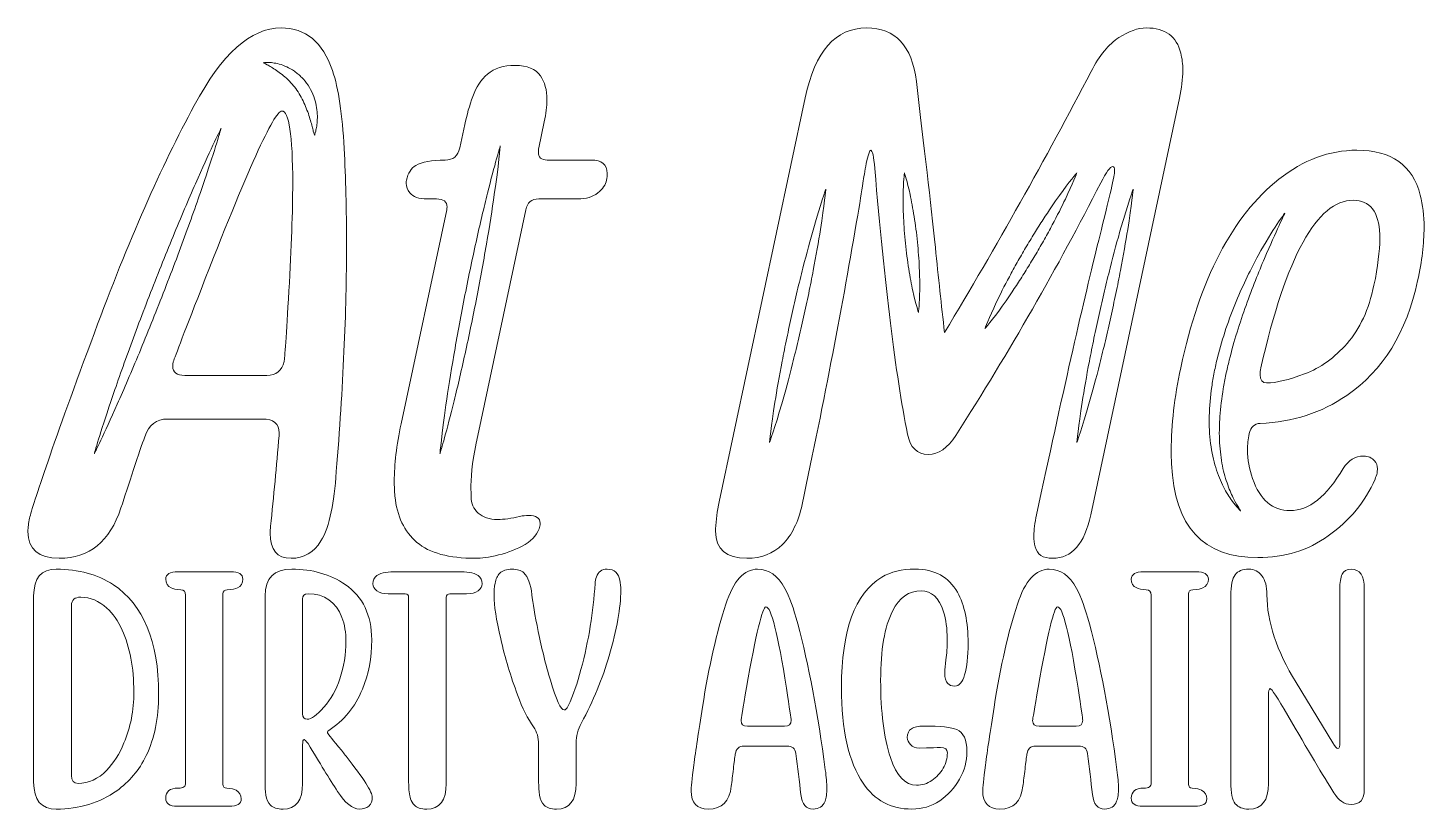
# Model space of a CAD drawing. Header units: inches. Extents: x 0.48 to 5.51, y -5.88 to -0.12.
# Drawn here: x 0.7 to 5.265, y -5.877 to -3.323 of the extents above; entities that cross this region are included whole.
import ezdxf

# ---------------------------------------------------------------- set-up
doc = ezdxf.new("R2010")
doc.units = ezdxf.units.IN
doc.header["$MEASUREMENT"] = 0
doc.layers.add('Layer 1', color=7, linetype='Continuous')

# ---------------------------------------------------------------- blocks, each defined once
blk = doc.blocks.new('block 7')
at = {"layer": 'Layer 1', "lineweight": 0}
for points, knots in [([(1.1278, -5.5025), (1.1278, -5.5798), (1.1142, -5.6465), (1.087, -5.7026), (1.0638, -5.7503), (1.0317, -5.7886), (0.9907, -5.8175), (0.9343, -5.8575), (0.8684, -5.8775), (0.7932, -5.8775), (0.7438, -5.8775), (0.7191, -5.8481), (0.7191, -5.7893), (0.7191, -5.7893), (0.7191, -5.1805), (0.7191, -5.1805), (0.7191, -5.1221), (0.7438, -5.0928), (0.7932, -5.0928), (0.8661, -5.0928), (0.9283, -5.1098), (0.9797, -5.1437), (1.0784, -5.2092), (1.1278, -5.3288), (1.1278, -5.5025)], [0, 0, 0, 0, 1, 1, 1, 2, 2, 2, 3, 3, 3, 4, 4, 4, 5, 5, 5, 6, 6, 6, 7, 7, 7, 8, 8, 8, 8]), ([(1.0467, -5.495), (1.0467, -5.415), (1.0339, -5.3473), (1.0084, -5.2919), (0.9946, -5.2613), (0.978, -5.2375), (0.9585, -5.2203), (0.9323, -5.1965), (0.9039, -5.1845), (0.8733, -5.1845), (0.8528, -5.1845), (0.8426, -5.1933), (0.8426, -5.2108), (0.8426, -5.2108), (0.8426, -5.7676), (0.8426, -5.7676), (0.8426, -5.7848), (0.8498, -5.7933), (0.8642, -5.7933), (0.8988, -5.7933), (0.9299, -5.7792), (0.9575, -5.751), (0.9807, -5.7275), (0.9996, -5.6976), (1.0144, -5.6613), (1.0359, -5.6105), (1.0467, -5.5551), (1.0467, -5.495)], [0, 0, 0, 0, 1, 1, 1, 2, 2, 2, 3, 3, 3, 4, 4, 4, 5, 5, 5, 6, 6, 6, 7, 7, 7, 8, 8, 8, 9, 9, 9, 9])]:
    blk.add_open_spline(points, degree=3, knots=knots, dxfattribs=at)
blk = doc.blocks.new('block 8')
at = {"layer": 'Layer 1', "lineweight": 0}
for points, knots in [([(1.7406, -5.7046), (1.7977, -5.7772), (1.8263, -5.8219), (1.8263, -5.8387), (1.8263, -5.8511), (1.8225, -5.8607), (1.815, -5.8674), (1.8074, -5.8741), (1.7971, -5.8775), (1.784, -5.8775), (1.7611, -5.8775), (1.7374, -5.8582), (1.7129, -5.8195), (1.6864, -5.7792), (1.6541, -5.727), (1.6161, -5.6628), (1.6091, -5.6541), (1.6047, -5.6497), (1.603, -5.6497), (1.6, -5.6497), (1.5985, -5.6557), (1.5985, -5.6678), (1.5985, -5.6678), (1.5985, -5.7933), (1.5985, -5.7933), (1.5985, -5.8494), (1.5772, -5.8775), (1.5345, -5.8775), (1.5157, -5.8775), (1.5022, -5.8732), (1.4939, -5.8646), (1.4857, -5.8561), (1.4806, -5.8451), (1.4786, -5.8316), (1.4765, -5.8182), (1.4755, -5.8041), (1.4755, -5.7893), (1.4755, -5.7893), (1.4755, -5.1805), (1.4755, -5.1805), (1.4755, -5.1221), (1.5048, -5.0928), (1.5632, -5.0928), (1.6304, -5.0928), (1.6887, -5.1096), (1.7381, -5.1432), (1.7955, -5.1829), (1.8243, -5.2432), (1.8243, -5.3241), (1.8243, -5.3829), (1.8142, -5.4367), (1.794, -5.4854), (1.7698, -5.5439), (1.7331, -5.5887), (1.6837, -5.62), (1.681, -5.6217), (1.6796, -5.6237), (1.6796, -5.626), (1.6796, -5.6294), (1.6916, -5.6452), (1.7154, -5.6734), (1.7245, -5.6841), (1.7329, -5.6945), (1.7406, -5.7046)], [0, 0, 0, 0, 1, 1, 1, 2, 2, 2, 3, 3, 3, 4, 4, 4, 5, 5, 5, 6, 6, 6, 7, 7, 7, 8, 8, 8, 9, 9, 9, 10, 10, 10, 11, 11, 11, 12, 12, 12, 13, 13, 13, 14, 14, 14, 15, 15, 15, 16, 16, 16, 17, 17, 17, 18, 18, 18, 19, 19, 19, 20, 20, 20, 21, 21, 21, 21]), ([(1.668, -5.5444), (1.6912, -5.5182), (1.7085, -5.4873), (1.72, -5.4516), (1.7334, -5.4117), (1.7401, -5.3708), (1.7401, -5.3292), (1.7401, -5.3006), (1.7357, -5.2744), (1.727, -5.2506), (1.7075, -5.1992), (1.6706, -5.1735), (1.6161, -5.1735), (1.6044, -5.1738), (1.5985, -5.1793), (1.5985, -5.1901), (1.5985, -5.1901), (1.5985, -5.566), (1.5985, -5.566), (1.5985, -5.5778), (1.6034, -5.5837), (1.6131, -5.5837), (1.6265, -5.5837), (1.6449, -5.5706), (1.668, -5.5444)], [0, 0, 0, 0, 1, 1, 1, 2, 2, 2, 3, 3, 3, 4, 4, 4, 5, 5, 5, 6, 6, 6, 7, 7, 7, 8, 8, 8, 8])]:
    blk.add_open_spline(points, degree=3, knots=knots, dxfattribs=at)
blk = doc.blocks.new('block 9')
at = {"layer": 'Layer 1', "lineweight": 0}
for points, knots in [([(3.3074, -5.749), (3.3108, -5.7732), (3.3124, -5.793), (3.3124, -5.8084), (3.3124, -5.8269), (3.3104, -5.8414), (3.3064, -5.8518), (3.2997, -5.8689), (3.2867, -5.8775), (3.2676, -5.8775), (3.2444, -5.8775), (3.231, -5.8617), (3.2273, -5.8301), (3.2226, -5.7861), (3.2172, -5.7412), (3.2112, -5.6955), (3.2091, -5.6794), (3.1992, -5.6714), (3.1814, -5.6714), (3.1814, -5.6714), (3.0408, -5.6714), (3.0408, -5.6714), (3.025, -5.6714), (3.0158, -5.6801), (3.0131, -5.6976), (3.0114, -5.7087), (3.0093, -5.7249), (3.0068, -5.7462), (3.0043, -5.7675), (3.002, -5.7864), (3, -5.8029), (2.9943, -5.8526), (2.9693, -5.8775), (2.9249, -5.8775), (2.8873, -5.8775), (2.8685, -5.8576), (2.8685, -5.818), (2.8685, -5.8086), (2.8715, -5.7805), (2.8775, -5.7336), (2.8836, -5.6867), (2.893, -5.6235), (2.9058, -5.5439), (2.9273, -5.4088), (2.9526, -5.2968), (2.9819, -5.2077), (3.0067, -5.1311), (3.0415, -5.0928), (3.0862, -5.0928), (3.1225, -5.0928), (3.1522, -5.1138), (3.1754, -5.1558), (3.1898, -5.1827), (3.2038, -5.2212), (3.2172, -5.2712), (3.2531, -5.4049), (3.2832, -5.5642), (3.3074, -5.749)], [0, 0, 0, 0, 1, 1, 1, 2, 2, 2, 3, 3, 3, 4, 4, 4, 5, 5, 5, 6, 6, 6, 7, 7, 7, 8, 8, 8, 9, 9, 9, 10, 10, 10, 11, 11, 11, 12, 12, 12, 13, 13, 13, 14, 14, 14, 15, 15, 15, 16, 16, 16, 17, 17, 17, 18, 18, 18, 19, 19, 19, 19]), ([(3.1955, -5.5862), (3.1955, -5.5828), (3.1905, -5.5481), (3.1804, -5.4819), (3.1525, -5.3045), (3.1302, -5.2158), (3.1134, -5.2158), (3.102, -5.2158), (3.0808, -5.3038), (3.0499, -5.4799), (3.0378, -5.5487), (3.0318, -5.5847), (3.0318, -5.5877), (3.0318, -5.6005), (3.0388, -5.6068), (3.0529, -5.6068), (3.0529, -5.6068), (3.1744, -5.6068), (3.1744, -5.6068), (3.1885, -5.6068), (3.1955, -5.6), (3.1955, -5.5862)], [0, 0, 0, 0, 1, 1, 1, 2, 2, 2, 3, 3, 3, 4, 4, 4, 5, 5, 5, 6, 6, 6, 7, 7, 7, 7])]:
    blk.add_open_spline(points, degree=3, knots=knots, dxfattribs=at)
blk = doc.blocks.new('block 10')
at = {"layer": 'Layer 1', "lineweight": 0}
for points, knots in [([(4.2609, -5.749), (4.2642, -5.7732), (4.2659, -5.793), (4.2659, -5.8084), (4.2659, -5.8269), (4.2639, -5.8414), (4.2599, -5.8518), (4.2532, -5.8689), (4.2402, -5.8775), (4.2211, -5.8775), (4.1979, -5.8775), (4.1845, -5.8617), (4.1808, -5.8301), (4.176, -5.7861), (4.1707, -5.7412), (4.1646, -5.6955), (4.1626, -5.6794), (4.1527, -5.6714), (4.1349, -5.6714), (4.1349, -5.6714), (3.9943, -5.6714), (3.9943, -5.6714), (3.9785, -5.6714), (3.9693, -5.6801), (3.9666, -5.6976), (3.9649, -5.7087), (3.9628, -5.7249), (3.9603, -5.7462), (3.9578, -5.7675), (3.9555, -5.7864), (3.9535, -5.8029), (3.9478, -5.8526), (3.9227, -5.8775), (3.8784, -5.8775), (3.8408, -5.8775), (3.8219, -5.8576), (3.8219, -5.818), (3.8219, -5.8086), (3.825, -5.7805), (3.831, -5.7336), (3.8371, -5.6867), (3.8465, -5.6235), (3.8592, -5.5439), (3.8807, -5.4088), (3.9061, -5.2968), (3.9353, -5.2077), (3.9602, -5.1311), (3.995, -5.0928), (4.0396, -5.0928), (4.0759, -5.0928), (4.1057, -5.1138), (4.1289, -5.1558), (4.1433, -5.1827), (4.1572, -5.2212), (4.1707, -5.2712), (4.2066, -5.4049), (4.2367, -5.5642), (4.2609, -5.749)], [0, 0, 0, 0, 1, 1, 1, 2, 2, 2, 3, 3, 3, 4, 4, 4, 5, 5, 5, 6, 6, 6, 7, 7, 7, 8, 8, 8, 9, 9, 9, 10, 10, 10, 11, 11, 11, 12, 12, 12, 13, 13, 13, 14, 14, 14, 15, 15, 15, 16, 16, 16, 17, 17, 17, 18, 18, 18, 19, 19, 19, 19]), ([(4.149, -5.5862), (4.149, -5.5828), (4.144, -5.5481), (4.1339, -5.4819), (4.106, -5.3045), (4.0837, -5.2158), (4.0669, -5.2158), (4.0554, -5.2158), (4.0343, -5.3038), (4.0034, -5.4799), (3.9913, -5.5487), (3.9852, -5.5847), (3.9852, -5.5877), (3.9852, -5.6005), (3.9923, -5.6068), (4.0064, -5.6068), (4.0064, -5.6068), (4.1278, -5.6068), (4.1278, -5.6068), (4.142, -5.6068), (4.149, -5.6), (4.149, -5.5862)], [0, 0, 0, 0, 1, 1, 1, 2, 2, 2, 3, 3, 3, 4, 4, 4, 5, 5, 5, 6, 6, 6, 7, 7, 7, 7])]:
    blk.add_open_spline(points, degree=3, knots=knots, dxfattribs=at)
blk = doc.blocks.new('block 12')
at = {"layer": 'Layer 1', "lineweight": 0}
for points, knots in [([(1.4669, -4.6018), (1.4669, -4.6018), (1.1561, -4.6018), (1.1561, -4.6018), (1.1211, -4.6018), (1.0966, -4.6211), (1.0825, -4.6597), (1.0736, -4.6842), (1.0614, -4.7201), (1.0458, -4.7672), (1.0302, -4.8144), (1.0164, -4.8562), (1.0045, -4.8926), (0.9681, -5.0025), (0.9009, -5.0574), (0.8029, -5.0574), (0.7345, -5.0574), (0.7004, -5.0281), (0.7004, -4.9694), (0.7004, -4.9568), (0.7022, -4.9423), (0.7059, -4.926), (0.7104, -4.9052), (0.7305, -4.843), (0.7661, -4.7394), (0.8018, -4.6358), (0.8523, -4.4959), (0.9176, -4.3199), (1.0283, -4.0213), (1.1371, -3.7736), (1.2441, -3.5767), (1.3347, -3.4074), (1.4294, -3.3227), (1.5282, -3.3227), (1.6084, -3.3227), (1.6645, -3.3691), (1.6964, -3.462), (1.7157, -3.5214), (1.7284, -3.6065), (1.7343, -3.7171), (1.7395, -3.8144), (1.7421, -3.9177), (1.7421, -4.0269), (1.7421, -4.2504), (1.731, -4.4993), (1.7087, -4.7734), (1.705, -4.8268), (1.6994, -4.8707), (1.692, -4.9048), (1.6838, -4.9457), (1.6727, -4.9776), (1.6585, -5.0006), (1.6355, -5.0385), (1.6028, -5.0574), (1.5605, -5.0574), (1.5152, -5.0574), (1.4925, -5.03), (1.4925, -4.975), (1.4925, -4.9683), (1.4929, -4.9609), (1.4937, -4.9527), (1.504, -4.8554), (1.5133, -4.7563), (1.5215, -4.6552), (1.5215, -4.6552), (1.5215, -4.6474), (1.5215, -4.6474), (1.5215, -4.617), (1.5033, -4.6018), (1.4669, -4.6018)], [0, 0, 0, 0, 1, 1, 1, 2, 2, 2, 3, 3, 3, 4, 4, 4, 5, 5, 5, 6, 6, 6, 7, 7, 7, 8, 8, 8, 9, 9, 9, 10, 10, 10, 11, 11, 11, 12, 12, 12, 13, 13, 13, 14, 14, 14, 15, 15, 15, 16, 16, 16, 17, 17, 17, 18, 18, 18, 19, 19, 19, 20, 20, 20, 21, 21, 21, 22, 22, 22, 23, 23, 23, 23]), ([(1.47, -3.4369), (1.47, -3.4369), (1.4748, -3.4391), (1.4826, -3.4433), (1.4903, -3.4476), (1.5011, -3.4536), (1.5129, -3.4618), (1.519, -3.4655), (1.5248, -3.4707), (1.5314, -3.4751), (1.5373, -3.4805), (1.544, -3.4855), (1.55, -3.4916), (1.553, -3.4946), (1.5561, -3.4976), (1.5592, -3.5007), (1.5619, -3.5041), (1.5647, -3.5075), (1.5676, -3.5108), (1.5738, -3.5171), (1.5781, -3.5252), (1.5837, -3.5321), (1.5883, -3.5398), (1.5928, -3.5476), (1.5972, -3.5553), (1.6005, -3.5637), (1.6053, -3.5713), (1.6084, -3.5794), (1.611, -3.5876), (1.6143, -3.5955), (1.6173, -3.6031), (1.6195, -3.6109), (1.6217, -3.6184), (1.624, -3.6254), (1.6262, -3.6324), (1.6283, -3.6389), (1.6295, -3.6448), (1.6308, -3.6507), (1.6324, -3.6558), (1.6335, -3.6601), (1.636, -3.6687), (1.6379, -3.6738), (1.6379, -3.6738), (1.6379, -3.6738), (1.6394, -3.6689), (1.6414, -3.66), (1.6423, -3.6556), (1.6436, -3.6502), (1.6446, -3.6439), (1.6459, -3.6376), (1.6467, -3.6305), (1.6465, -3.6227), (1.6466, -3.6149), (1.6469, -3.6063), (1.6462, -3.5972), (1.6449, -3.5883), (1.6436, -3.5786), (1.6415, -3.5688), (1.639, -3.5591), (1.6356, -3.5492), (1.6319, -3.5392), (1.6276, -3.5294), (1.6222, -3.5198), (1.6166, -3.5104), (1.6097, -3.5018), (1.6041, -3.4922), (1.5959, -3.4851), (1.5921, -3.4812), (1.5882, -3.4775), (1.5843, -3.474), (1.5801, -3.4708), (1.5759, -3.4677), (1.5718, -3.4647), (1.5639, -3.4582), (1.5546, -3.4544), (1.5465, -3.45), (1.538, -3.4463), (1.53, -3.443), (1.5222, -3.4412), (1.5146, -3.4387), (1.5073, -3.4378), (1.501, -3.4368), (1.4946, -3.436), (1.489, -3.4357), (1.4844, -3.4357), (1.4752, -3.4358), (1.47, -3.4369), (1.47, -3.4369)], [0, 0, 0, 0, 1, 1, 1, 2, 2, 2, 3, 3, 3, 4, 4, 4, 5, 5, 5, 6, 6, 6, 7, 7, 7, 8, 8, 8, 9, 9, 9, 10, 10, 10, 11, 11, 11, 12, 12, 12, 13, 13, 13, 14, 14, 14, 15, 15, 15, 16, 16, 16, 17, 17, 17, 18, 18, 18, 19, 19, 19, 20, 20, 20, 21, 21, 21, 22, 22, 22, 23, 23, 23, 24, 24, 24, 25, 25, 25, 26, 26, 26, 27, 27, 27, 28, 28, 28, 29, 29, 29, 29]), ([(1.4814, -4.4592), (1.5126, -4.4592), (1.5315, -4.4439), (1.5382, -4.4135), (1.5397, -4.4061), (1.5449, -4.3292), (1.5538, -4.1829), (1.562, -4.0388), (1.5661, -3.9214), (1.5661, -3.8308), (1.5661, -3.6733), (1.5542, -3.5946), (1.5304, -3.5946), (1.5052, -3.5946), (1.4171, -3.7892), (1.2664, -4.1784), (1.2069, -4.3307), (1.1765, -4.4101), (1.175, -4.4168), (1.1743, -4.4213), (1.1739, -4.4254), (1.1739, -4.4291), (1.1739, -4.4491), (1.1869, -4.4592), (1.2129, -4.4592), (1.2129, -4.4592), (1.4814, -4.4592), (1.4814, -4.4592)], [0, 0, 0, 0, 1, 1, 1, 2, 2, 2, 3, 3, 3, 4, 4, 4, 5, 5, 5, 6, 6, 6, 7, 7, 7, 8, 8, 8, 9, 9, 9, 9]), ([(1.181, -4.0909), (1.1937, -4.0581), (1.2052, -4.0255), (1.2168, -3.9942), (1.2398, -3.9313), (1.2605, -3.8724), (1.2776, -3.8216), (1.3121, -3.7201), (1.3319, -3.6512), (1.3319, -3.6512), (1.3319, -3.6512), (1.2998, -3.7153), (1.2566, -3.8134), (1.2348, -3.8623), (1.2101, -3.9197), (1.1845, -3.9816), (1.1719, -4.0125), (1.1583, -4.0443), (1.1455, -4.077), (1.1325, -4.1097), (1.1194, -4.1429), (1.1062, -4.176), (1.0934, -4.2094), (1.0807, -4.2427), (1.0681, -4.2755), (1.0554, -4.3082), (1.0439, -4.3409), (1.0323, -4.3722), (1.0092, -4.435), (0.9885, -4.494), (0.9715, -4.5448), (0.937, -4.6462), (0.9173, -4.7151), (0.9173, -4.7151), (0.9173, -4.7151), (0.9494, -4.6511), (0.9926, -4.553), (1.0144, -4.5041), (1.0391, -4.4467), (1.0647, -4.3848), (1.0773, -4.3538), (1.0909, -4.3221), (1.1037, -4.2893), (1.1166, -4.2567), (1.1298, -4.2235), (1.1429, -4.1903), (1.1557, -4.157), (1.1684, -4.1237), (1.181, -4.0909)], [0, 0, 0, 0, 1, 1, 1, 2, 2, 2, 3, 3, 3, 4, 4, 4, 5, 5, 5, 6, 6, 6, 7, 7, 7, 8, 8, 8, 9, 9, 9, 10, 10, 10, 11, 11, 11, 12, 12, 12, 13, 13, 13, 14, 14, 14, 15, 15, 15, 16, 16, 16, 16])]:
    blk.add_open_spline(points, degree=3, knots=knots, dxfattribs=at)
blk = doc.blocks.new('block 13')
at = {"layer": 'Layer 1', "lineweight": 0}
for points, knots in [([(2.1711, -4.6552), (2.1562, -4.7251), (2.1488, -4.7797), (2.1488, -4.819), (2.1488, -4.8227), (2.149, -4.8352), (2.1493, -4.8563), (2.1497, -4.8775), (2.1575, -4.8952), (2.1727, -4.9093), (2.1879, -4.9234), (2.2089, -4.9304), (2.2357, -4.9304), (2.2572, -4.9304), (2.2814, -4.9271), (2.3081, -4.9204), (2.3185, -4.9182), (2.3282, -4.9171), (2.3371, -4.9171), (2.3623, -4.9171), (2.3749, -4.9256), (2.3749, -4.9427), (2.3749, -4.9457), (2.3746, -4.949), (2.3738, -4.9527), (2.3686, -4.9765), (2.3527, -4.9962), (2.3259, -5.0118), (2.2992, -5.0274), (2.2702, -5.0389), (2.239, -5.0463), (2.2078, -5.0537), (2.1826, -5.0574), (2.1633, -5.0574), (2.0771, -5.0574), (2.0134, -5.04), (1.9722, -5.0051), (1.931, -4.9702), (1.907, -4.9197), (1.9003, -4.8536), (1.8988, -4.838), (1.8981, -4.822), (1.8981, -4.8057), (1.8981, -4.7507), (1.9055, -4.6879), (1.9204, -4.6174), (1.9204, -4.6174), (2.0697, -3.9177), (2.0697, -3.9177), (2.0704, -3.914), (2.0708, -3.911), (2.0708, -3.9088), (2.0708, -3.8909), (2.0593, -3.882), (2.0362, -3.882), (2.0362, -3.882), (2.0051, -3.882), (2.0051, -3.882), (1.9783, -3.882), (1.9597, -3.8753), (1.9493, -3.862), (1.9412, -3.8523), (1.9371, -3.8419), (1.9371, -3.8308), (1.9371, -3.8271), (1.9375, -3.8237), (1.9382, -3.8208), (1.9434, -3.7977), (1.9534, -3.7817), (1.9683, -3.7728), (1.9891, -3.761), (2.021, -3.755), (2.0641, -3.755), (2.0908, -3.755), (2.1068, -3.7416), (2.112, -3.7149), (2.112, -3.7149), (2.1287, -3.6391), (2.1287, -3.6391), (2.1354, -3.6072), (2.1441, -3.5764), (2.1549, -3.5467), (2.1657, -3.517), (2.1818, -3.4926), (2.2034, -3.4737), (2.2249, -3.4547), (2.255, -3.4453), (2.2936, -3.4453), (2.3322, -3.4453), (2.3597, -3.4568), (2.3761, -3.4798), (2.3902, -3.4991), (2.3972, -3.5251), (2.3972, -3.5578), (2.3972, -3.5793), (2.3943, -3.6035), (2.3883, -3.6302), (2.3883, -3.6302), (2.3705, -3.7149), (2.3705, -3.7149), (2.3697, -3.7194), (2.3694, -3.7238), (2.3694, -3.7283), (2.3694, -3.7461), (2.379, -3.755), (2.3983, -3.755), (2.3983, -3.755), (2.5421, -3.755), (2.5421, -3.755), (2.577, -3.755), (2.5944, -3.7695), (2.5944, -3.7985), (2.5944, -3.8051), (2.5937, -3.8126), (2.5922, -3.8208), (2.5892, -3.8356), (2.5796, -3.8495), (2.5632, -3.8625), (2.5469, -3.8755), (2.5254, -3.882), (2.4986, -3.882), (2.4986, -3.882), (2.3705, -3.882), (2.3705, -3.882), (2.3467, -3.882), (2.3326, -3.8939), (2.3282, -3.9177), (2.3282, -3.9177), (2.1711, -4.6552), (2.1711, -4.6552)], [0, 0, 0, 0, 1, 1, 1, 2, 2, 2, 3, 3, 3, 4, 4, 4, 5, 5, 5, 6, 6, 6, 7, 7, 7, 8, 8, 8, 9, 9, 9, 10, 10, 10, 11, 11, 11, 12, 12, 12, 13, 13, 13, 14, 14, 14, 15, 15, 15, 16, 16, 16, 17, 17, 17, 18, 18, 18, 19, 19, 19, 20, 20, 20, 21, 21, 21, 22, 22, 22, 23, 23, 23, 24, 24, 24, 25, 25, 25, 26, 26, 26, 27, 27, 27, 28, 28, 28, 29, 29, 29, 30, 30, 30, 31, 31, 31, 32, 32, 32, 33, 33, 33, 34, 34, 34, 35, 35, 35, 36, 36, 36, 37, 37, 37, 38, 38, 38, 39, 39, 39, 40, 40, 40, 41, 41, 41, 42, 42, 42, 43, 43, 43, 43]), ([(2.1656, -4.2155), (2.1715, -4.184), (2.1775, -4.1525), (2.1833, -4.1215), (2.1893, -4.0905), (2.1942, -4.0598), (2.1995, -4.0302), (2.2097, -3.971), (2.2184, -3.9155), (2.2251, -3.8678), (2.2391, -3.7725), (2.2449, -3.7083), (2.2449, -3.7083), (2.2449, -3.7083), (2.2261, -3.77), (2.203, -3.8635), (2.1912, -3.9102), (2.1784, -3.9648), (2.1654, -4.0235), (2.1591, -4.0529), (2.1521, -4.0832), (2.1459, -4.1142), (2.1396, -4.1451), (2.1332, -4.1765), (2.1268, -4.2079), (2.1209, -4.2394), (2.1149, -4.2709), (2.1091, -4.302), (2.103, -4.3329), (2.0982, -4.3636), (2.0929, -4.3932), (2.0827, -4.4525), (2.074, -4.508), (2.0672, -4.5556), (2.0533, -4.6509), (2.0475, -4.7151), (2.0475, -4.7151), (2.0475, -4.7151), (2.0664, -4.6535), (2.0895, -4.56), (2.1012, -4.5133), (2.1141, -4.4587), (2.127, -4.3999), (2.1333, -4.3705), (2.1404, -4.3403), (2.1465, -4.3093), (2.1528, -4.2784), (2.1592, -4.2469), (2.1656, -4.2155)], [0, 0, 0, 0, 1, 1, 1, 2, 2, 2, 3, 3, 3, 4, 4, 4, 5, 5, 5, 6, 6, 6, 7, 7, 7, 8, 8, 8, 9, 9, 9, 10, 10, 10, 11, 11, 11, 12, 12, 12, 13, 13, 13, 14, 14, 14, 15, 15, 15, 16, 16, 16, 16])]:
    blk.add_open_spline(points, degree=3, knots=knots, dxfattribs=at)
blk = doc.blocks.new('block 14')
at = {"layer": 'Layer 1', "lineweight": 0}
for points, knots in [([(4.2512, -3.8096), (4.2526, -3.8014), (4.2534, -3.7948), (4.2534, -3.7895), (4.2534, -3.7806), (4.2512, -3.7762), (4.2467, -3.7762), (4.2393, -3.7762), (4.2263, -3.794), (4.2077, -3.8297), (4.0681, -4.1045), (3.9102, -4.3797), (3.7342, -4.6552), (3.7075, -4.6969), (3.6774, -4.7176), (3.644, -4.7176), (3.6076, -4.7176), (3.5849, -4.6953), (3.576, -4.6508), (3.5374, -4.4562), (3.5017, -4.1669), (3.469, -3.7829), (3.4661, -3.7427), (3.4616, -3.7227), (3.4557, -3.7227), (3.4527, -3.7227), (3.4486, -3.7338), (3.4434, -3.7561), (3.4382, -3.7821), (3.4343, -3.8044), (3.4317, -3.823), (3.4291, -3.8416), (3.423, -3.8791), (3.4133, -3.9355), (3.365, -4.223), (3.3045, -4.5383), (3.2317, -4.8814), (3.2191, -4.9386), (3.1976, -4.9822), (3.1671, -5.0123), (3.1366, -5.0424), (3.098, -5.0574), (3.0512, -5.0574), (2.9829, -5.0574), (2.9487, -5.0278), (2.9487, -4.9683), (2.9487, -4.9683), (2.9487, -4.9605), (2.9487, -4.9605), (2.9502, -4.9323), (2.9539, -4.903), (2.9599, -4.8725), (2.9599, -4.8725), (3.2418, -3.5511), (3.2418, -3.5511), (3.2737, -3.3989), (3.3405, -3.3227), (3.4423, -3.3227), (3.5366, -3.3227), (3.5908, -3.381), (3.605, -3.4976), (3.631, -3.713), (3.6518, -3.8943), (3.6674, -4.0413), (3.677, -4.1379), (3.687, -4.2304), (3.6974, -4.3188), (3.8675, -4.0358), (4.0272, -3.7513), (4.1765, -3.4653), (4.204, -3.4126), (4.2341, -3.3756), (4.2668, -3.3545), (4.2995, -3.3333), (4.3295, -3.3227), (4.357, -3.3227), (4.4187, -3.3227), (4.4562, -3.3502), (4.4695, -3.4052), (4.474, -3.4223), (4.4762, -3.4412), (4.4762, -3.462), (4.4762, -3.4895), (4.4725, -3.5196), (4.4651, -3.5522), (4.4651, -3.5522), (4.1754, -4.9148), (4.1754, -4.9148), (4.1554, -5.0099), (4.1138, -5.0574), (4.0506, -5.0574), (4.0187, -5.0574), (3.9997, -5.0448), (3.9938, -5.0196), (3.9908, -5.0092), (3.9893, -4.9973), (3.9893, -4.9839), (3.9893, -4.9646), (3.9923, -4.9416), (3.9983, -4.9148), (4.0814, -4.5264), (4.1475, -4.2334), (4.1966, -4.0358), (4.2218, -3.9355), (4.24, -3.8601), (4.2512, -3.8096)], [0, 0, 0, 0, 1, 1, 1, 2, 2, 2, 3, 3, 3, 4, 4, 4, 5, 5, 5, 6, 6, 6, 7, 7, 7, 8, 8, 8, 9, 9, 9, 10, 10, 10, 11, 11, 11, 12, 12, 12, 13, 13, 13, 14, 14, 14, 15, 15, 15, 16, 16, 16, 17, 17, 17, 18, 18, 18, 19, 19, 19, 20, 20, 20, 21, 21, 21, 22, 22, 22, 23, 23, 23, 24, 24, 24, 25, 25, 25, 26, 26, 26, 27, 27, 27, 28, 28, 28, 29, 29, 29, 30, 30, 30, 31, 31, 31, 32, 32, 32, 33, 33, 33, 34, 34, 34, 35, 35, 35, 35]), ([(3.6148, -4.107), (3.6136, -4.0801), (3.6115, -4.0516), (3.6086, -4.0231), (3.6058, -3.9946), (3.602, -3.9662), (3.5978, -3.9396), (3.5937, -3.9131), (3.5891, -3.8883), (3.5844, -3.8672), (3.5754, -3.825), (3.566, -3.7972), (3.566, -3.7972), (3.566, -3.7972), (3.5623, -3.8263), (3.5619, -3.8695), (3.5616, -3.8911), (3.562, -3.9163), (3.5633, -3.9431), (3.5645, -3.97), (3.5665, -3.9986), (3.5694, -4.027), (3.5722, -4.0555), (3.576, -4.0839), (3.5802, -4.1105), (3.5842, -4.1371), (3.5889, -4.1618), (3.5936, -4.1829), (3.6025, -4.2251), (3.612, -4.253), (3.612, -4.253), (3.612, -4.253), (3.6158, -4.2238), (3.6161, -4.1806), (3.6165, -4.159), (3.6161, -4.1338), (3.6148, -4.107)], [0, 0, 0, 0, 1, 1, 1, 2, 2, 2, 3, 3, 3, 4, 4, 4, 5, 5, 5, 6, 6, 6, 7, 7, 7, 8, 8, 8, 9, 9, 9, 10, 10, 10, 11, 11, 11, 12, 12, 12, 12]), ([(4.1295, -3.7972), (4.1295, -3.7972), (4.105, -3.8256), (4.0729, -3.871), (4.0566, -3.8935), (4.0384, -3.9203), (4.0196, -3.9494), (4.0103, -3.9641), (4.0003, -3.9789), (3.991, -3.9945), (3.9815, -4.0101), (3.9719, -4.0259), (3.9624, -4.0417), (3.9532, -4.0577), (3.944, -4.0737), (3.9349, -4.0895), (3.9257, -4.1051), (3.9176, -4.1211), (3.9092, -4.1363), (3.8928, -4.1668), (3.8782, -4.1958), (3.8664, -4.2209), (3.8422, -4.271), (3.8292, -4.3062), (3.8292, -4.3062), (3.8292, -4.3062), (3.8537, -4.2778), (3.8859, -4.2324), (3.9022, -4.2099), (3.9204, -4.1831), (3.9392, -4.154), (3.9484, -4.1393), (3.9585, -4.1245), (3.9678, -4.1088), (3.9772, -4.0933), (3.9868, -4.0775), (3.9963, -4.0617), (4.0055, -4.0457), (4.0147, -4.0297), (4.0238, -4.0139), (4.0329, -3.9982), (4.0411, -3.9822), (4.0494, -3.967), (4.0658, -3.9365), (4.0804, -3.9076), (4.0923, -3.8824), (4.1164, -3.8323), (4.1295, -3.7972), (4.1295, -3.7972)], [0, 0, 0, 0, 1, 1, 1, 2, 2, 2, 3, 3, 3, 4, 4, 4, 5, 5, 5, 6, 6, 6, 7, 7, 7, 8, 8, 8, 9, 9, 9, 10, 10, 10, 11, 11, 11, 12, 12, 12, 13, 13, 13, 14, 14, 14, 15, 15, 15, 16, 16, 16, 16]), ([(3.3093, -3.8498), (3.3093, -3.8498), (3.2914, -3.9002), (3.2695, -3.9769), (3.2584, -4.0152), (3.2463, -4.0601), (3.2341, -4.1084), (3.2282, -4.1326), (3.2215, -4.1574), (3.2158, -4.1829), (3.2099, -4.2084), (3.2039, -4.2342), (3.1979, -4.2601), (3.1924, -4.2861), (3.1869, -4.312), (3.1814, -4.3376), (3.1757, -4.3631), (3.1713, -4.3884), (3.1664, -4.4128), (3.1569, -4.4617), (3.1489, -4.5075), (3.1428, -4.5469), (3.1301, -4.6257), (3.1251, -4.679), (3.1251, -4.679), (3.1251, -4.679), (3.1431, -4.6286), (3.1649, -4.5519), (3.1761, -4.5135), (3.1882, -4.4687), (3.2003, -4.4204), (3.2062, -4.3962), (3.2129, -4.3713), (3.2186, -4.3458), (3.2245, -4.3204), (3.2305, -4.2945), (3.2365, -4.2687), (3.242, -4.2427), (3.2475, -4.2167), (3.253, -4.1912), (3.2586, -4.1657), (3.2631, -4.1403), (3.268, -4.1159), (3.2774, -4.067), (3.2854, -4.0212), (3.2916, -3.9818), (3.3043, -3.9031), (3.3093, -3.8498), (3.3093, -3.8498)], [0, 0, 0, 0, 1, 1, 1, 2, 2, 2, 3, 3, 3, 4, 4, 4, 5, 5, 5, 6, 6, 6, 7, 7, 7, 8, 8, 8, 9, 9, 9, 10, 10, 10, 11, 11, 11, 12, 12, 12, 13, 13, 13, 14, 14, 14, 15, 15, 15, 16, 16, 16, 16]), ([(4.2385, -4.1084), (4.2326, -4.1326), (4.226, -4.1574), (4.2202, -4.1829), (4.2143, -4.2084), (4.2084, -4.2342), (4.2024, -4.2601), (4.1968, -4.2861), (4.1913, -4.312), (4.1858, -4.3376), (4.1802, -4.3631), (4.1757, -4.3884), (4.1708, -4.4128), (4.1614, -4.4617), (4.1534, -4.5075), (4.1472, -4.5469), (4.1345, -4.6257), (4.1295, -4.679), (4.1295, -4.679), (4.1295, -4.679), (4.1475, -4.6286), (4.1694, -4.5519), (4.1805, -4.5135), (4.1926, -4.4687), (4.2048, -4.4204), (4.2107, -4.3962), (4.2174, -4.3713), (4.2231, -4.3458), (4.2289, -4.3204), (4.2349, -4.2945), (4.2409, -4.2687), (4.2464, -4.2427), (4.252, -4.2167), (4.2574, -4.1912), (4.263, -4.1657), (4.2675, -4.1403), (4.2724, -4.1159), (4.2818, -4.067), (4.2898, -4.0212), (4.296, -3.9818), (4.3087, -3.9031), (4.3138, -3.8498), (4.3138, -3.8498), (4.3138, -3.8498), (4.2958, -3.9002), (4.274, -3.9769), (4.2628, -4.0152), (4.2507, -4.0601), (4.2385, -4.1084)], [0, 0, 0, 0, 1, 1, 1, 2, 2, 2, 3, 3, 3, 4, 4, 4, 5, 5, 5, 6, 6, 6, 7, 7, 7, 8, 8, 8, 9, 9, 9, 10, 10, 10, 11, 11, 11, 12, 12, 12, 13, 13, 13, 14, 14, 14, 15, 15, 15, 16, 16, 16, 16])]:
    blk.add_open_spline(points, degree=3, knots=knots, dxfattribs=at)
blk = doc.blocks.new('block 15')
at = {"layer": 'Layer 1', "lineweight": 0}
for points, knots in [([(5.2528, -3.8698), (5.261, -3.9017), (5.265, -3.937), (5.265, -3.9756), (5.265, -4.0276), (5.258, -4.0855), (5.2439, -4.1494), (5.2082, -4.318), (5.131, -4.4432), (5.0121, -4.5249), (4.9297, -4.5814), (4.8354, -4.6118), (4.7291, -4.6162), (4.7098, -4.617), (4.698, -4.6281), (4.6935, -4.6497), (4.6898, -4.6675), (4.6879, -4.6853), (4.6879, -4.7032), (4.6879, -4.7344), (4.6935, -4.7655), (4.7046, -4.7967), (4.7284, -4.8666), (4.7692, -4.9015), (4.8272, -4.9015), (4.8881, -4.9015), (4.946, -4.8554), (5.001, -4.7633), (5.0173, -4.7366), (5.0396, -4.7232), (5.0678, -4.7232), (5.0827, -4.7232), (5.0946, -4.7284), (5.1035, -4.7388), (5.1094, -4.7455), (5.1124, -4.754), (5.1124, -4.7644), (5.1124, -4.7689), (5.112, -4.7737), (5.1113, -4.7789), (5.1098, -4.7849), (5.1076, -4.7916), (5.1046, -4.799), (5.0727, -4.8725), (5.0218, -4.9342), (4.952, -4.9839), (4.8859, -5.0315), (4.809, -5.0552), (4.7213, -5.0552), (4.5423, -5.0552), (4.4484, -4.9531), (4.4395, -4.7488), (4.4387, -4.734), (4.4384, -4.7191), (4.4384, -4.7043), (4.4384, -4.6211), (4.4487, -4.5312), (4.4696, -4.4346), (4.5312, -4.1442), (4.6381, -3.9385), (4.7904, -3.8174), (4.8699, -3.7543), (4.9549, -3.7227), (5.0456, -3.7227), (5.1585, -3.7227), (5.2275, -3.7717), (5.2528, -3.8698)], [0, 0, 0, 0, 1, 1, 1, 2, 2, 2, 3, 3, 3, 4, 4, 4, 5, 5, 5, 6, 6, 6, 7, 7, 7, 8, 8, 8, 9, 9, 9, 10, 10, 10, 11, 11, 11, 12, 12, 12, 13, 13, 13, 14, 14, 14, 15, 15, 15, 16, 16, 16, 17, 17, 17, 18, 18, 18, 19, 19, 19, 20, 20, 20, 21, 21, 21, 22, 22, 22, 22]), ([(5.1202, -3.9979), (5.1172, -3.9236), (5.0883, -3.8865), (5.0333, -3.8865), (4.9152, -3.8865), (4.8146, -4.0692), (4.7314, -4.4346), (4.7299, -4.4428), (4.7291, -4.4502), (4.7291, -4.4569), (4.7291, -4.4748), (4.7362, -4.4837), (4.7503, -4.4837), (4.7815, -4.4837), (4.8229, -4.4738), (4.8745, -4.4541), (4.9262, -4.4345), (4.9726, -4.4012), (5.0138, -4.3544), (5.055, -4.3076), (5.0842, -4.2441), (5.1013, -4.1639), (5.1139, -4.1037), (5.1202, -4.0529), (5.1202, -4.0113), (5.1202, -4.0113), (5.1202, -3.9979), (5.1202, -3.9979)], [0, 0, 0, 0, 1, 1, 1, 2, 2, 2, 3, 3, 3, 4, 4, 4, 5, 5, 5, 6, 6, 6, 7, 7, 7, 8, 8, 8, 9, 9, 9, 9]), ([(4.7433, -4.0765), (4.7813, -3.9874), (4.8097, -3.9288), (4.8097, -3.9288), (4.8097, -3.9288), (4.7699, -3.9806), (4.723, -4.0667), (4.6995, -4.1095), (4.674, -4.1608), (4.6506, -4.2176), (4.6392, -4.2461), (4.6272, -4.2755), (4.6174, -4.3063), (4.607, -4.3369), (4.598, -4.3685), (4.5897, -4.4003), (4.5857, -4.4163), (4.5826, -4.4325), (4.579, -4.4485), (4.5763, -4.4648), (4.5731, -4.4808), (4.5708, -4.4969), (4.566, -4.5291), (4.5633, -4.5611), (4.5628, -4.5923), (4.5623, -4.6078), (4.5623, -4.6231), (4.5634, -4.6381), (4.5637, -4.6531), (4.5657, -4.6677), (4.5673, -4.6819), (4.5707, -4.7103), (4.5767, -4.7368), (4.584, -4.7606), (4.587, -4.7727), (4.592, -4.7837), (4.596, -4.7943), (4.5998, -4.805), (4.6048, -4.8146), (4.6095, -4.8235), (4.6179, -4.8419), (4.6285, -4.8561), (4.6363, -4.8681), (4.6443, -4.88), (4.6526, -4.8879), (4.6573, -4.8938), (4.6623, -4.8996), (4.6649, -4.9027), (4.6649, -4.9027), (4.6649, -4.9027), (4.6629, -4.8992), (4.659, -4.8926), (4.6554, -4.8858), (4.6492, -4.8766), (4.643, -4.864), (4.6372, -4.8511), (4.6293, -4.8361), (4.6233, -4.8175), (4.6199, -4.8084), (4.6164, -4.7988), (4.614, -4.7881), (4.6115, -4.7776), (4.6076, -4.7669), (4.606, -4.755), (4.6014, -4.7318), (4.5982, -4.7063), (4.5967, -4.6792), (4.5961, -4.6656), (4.5952, -4.6517), (4.5959, -4.6374), (4.596, -4.6303), (4.5961, -4.6231), (4.5962, -4.6158), (4.5966, -4.6085), (4.5971, -4.6012), (4.5976, -4.5938), (4.599, -4.5641), (4.6039, -4.5337), (4.6084, -4.5028), (4.6108, -4.4873), (4.6142, -4.4719), (4.6171, -4.4563), (4.6207, -4.4409), (4.624, -4.4253), (4.628, -4.4098), (4.6356, -4.3788), (4.6439, -4.348), (4.6536, -4.318), (4.6631, -4.2879), (4.6728, -4.2584), (4.683, -4.23), (4.6934, -4.2018), (4.7034, -4.1744), (4.7137, -4.1487), (4.7241, -4.1231), (4.7338, -4.0988), (4.7433, -4.0765)], [0, 0, 0, 0, 1, 1, 1, 2, 2, 2, 3, 3, 3, 4, 4, 4, 5, 5, 5, 6, 6, 6, 7, 7, 7, 8, 8, 8, 9, 9, 9, 10, 10, 10, 11, 11, 11, 12, 12, 12, 13, 13, 13, 14, 14, 14, 15, 15, 15, 16, 16, 16, 17, 17, 17, 18, 18, 18, 19, 19, 19, 20, 20, 20, 21, 21, 21, 22, 22, 22, 23, 23, 23, 24, 24, 24, 25, 25, 25, 26, 26, 26, 27, 27, 27, 28, 28, 28, 29, 29, 29, 30, 30, 30, 31, 31, 31, 32, 32, 32, 32])]:
    blk.add_open_spline(points, degree=3, knots=knots, dxfattribs=at)

msp = doc.modelspace()

# ---------------------------------------------------------------- linework, layer by layer
at = {"layer": 'Layer 1', "lineweight": 0}
for points, knots in [([(1.3521, -5.1599), (1.3682, -5.1592), (1.3793, -5.1573), (1.3853, -5.1543), (1.3971, -5.1483), (1.403, -5.1387), (1.403, -5.1256), (1.403, -5.1095), (1.3895, -5.1014), (1.3627, -5.1014), (1.3627, -5.1014), (1.1913, -5.1014), (1.1913, -5.1014), (1.1644, -5.1014), (1.151, -5.1095), (1.151, -5.1256), (1.151, -5.1387), (1.1569, -5.1483), (1.1686, -5.1543), (1.1743, -5.1573), (1.1848, -5.1592), (1.1999, -5.1599), (1.2106, -5.1605), (1.216, -5.1664), (1.216, -5.1775), (1.216, -5.1775), (1.216, -5.7918), (1.216, -5.7918), (1.216, -5.7978), (1.2142, -5.8022), (1.2105, -5.8049), (1.2068, -5.8076), (1.2004, -5.8089), (1.1913, -5.8089), (1.1644, -5.8089), (1.151, -5.82), (1.151, -5.8422), (1.151, -5.8597), (1.1634, -5.8684), (1.1883, -5.8684), (1.1883, -5.8684), (1.3576, -5.8684), (1.3576, -5.8684), (1.3845, -5.8684), (1.3979, -5.8603), (1.3979, -5.8442), (1.3979, -5.8314), (1.3922, -5.8219), (1.3808, -5.8155), (1.3751, -5.8121), (1.365, -5.8101), (1.3506, -5.8095), (1.3422, -5.8088), (1.338, -5.8042), (1.338, -5.7958), (1.338, -5.7958), (1.338, -5.1735), (1.338, -5.1735), (1.338, -5.1651), (1.3427, -5.1605), (1.3521, -5.1599)], [0, 0, 0, 0, 1, 1, 1, 2, 2, 2, 3, 3, 3, 4, 4, 4, 5, 5, 5, 6, 6, 6, 7, 7, 7, 8, 8, 8, 9, 9, 9, 10, 10, 10, 11, 11, 11, 12, 12, 12, 13, 13, 13, 14, 14, 14, 15, 15, 15, 16, 16, 16, 17, 17, 17, 18, 18, 18, 19, 19, 19, 20, 20, 20, 20]), ([(2.1728, -5.114), (2.1645, -5.1083), (2.1547, -5.1048), (2.1433, -5.1034), (2.1319, -5.1021), (2.1214, -5.1014), (2.112, -5.1014), (2.112, -5.1014), (1.9014, -5.1014), (1.9014, -5.1014), (1.892, -5.1014), (1.8816, -5.1021), (1.8701, -5.1034), (1.8587, -5.1048), (1.8489, -5.1083), (1.8407, -5.114), (1.8324, -5.1197), (1.8283, -5.1288), (1.8283, -5.1412), (1.8283, -5.1493), (1.8326, -5.1567), (1.8412, -5.1634), (1.8497, -5.1701), (1.8622, -5.1735), (1.8787, -5.1735), (1.8787, -5.1735), (1.9336, -5.1735), (1.9336, -5.1735), (1.9414, -5.1735), (1.9452, -5.1775), (1.9452, -5.1856), (1.9452, -5.1856), (1.9452, -5.7893), (1.9452, -5.7893), (1.9452, -5.8138), (1.9472, -5.8319), (1.9513, -5.8437), (1.954, -5.8518), (1.9582, -5.8587), (1.9639, -5.8644), (1.9719, -5.8731), (1.9854, -5.8775), (2.0042, -5.8775), (2.0469, -5.8775), (2.0682, -5.8494), (2.0682, -5.7933), (2.0682, -5.7933), (2.0682, -5.1856), (2.0682, -5.1856), (2.0682, -5.1775), (2.0722, -5.1735), (2.0803, -5.1735), (2.0803, -5.1735), (2.1347, -5.1735), (2.1347, -5.1735), (2.1512, -5.1735), (2.1637, -5.1701), (2.1723, -5.1634), (2.1808, -5.1567), (2.1851, -5.1493), (2.1851, -5.1412), (2.1851, -5.1288), (2.181, -5.1197), (2.1728, -5.114)], [0, 0, 0, 0, 1, 1, 1, 2, 2, 2, 3, 3, 3, 4, 4, 4, 5, 5, 5, 6, 6, 6, 7, 7, 7, 8, 8, 8, 9, 9, 9, 10, 10, 10, 11, 11, 11, 12, 12, 12, 13, 13, 13, 14, 14, 14, 15, 15, 15, 16, 16, 16, 17, 17, 17, 18, 18, 18, 19, 19, 19, 20, 20, 20, 21, 21, 21, 21]), ([(2.623, -5.1029), (2.6167, -5.0962), (2.6069, -5.0928), (2.5938, -5.0928), (2.577, -5.0928), (2.5654, -5.1012), (2.559, -5.118), (2.5563, -5.1254), (2.5548, -5.1328), (2.5545, -5.1402), (2.5491, -5.2326), (2.5338, -5.3263), (2.5086, -5.4214), (2.4972, -5.4647), (2.4833, -5.5044), (2.4668, -5.5403), (2.4628, -5.5491), (2.4584, -5.5534), (2.4537, -5.5534), (2.4426, -5.5534), (2.4275, -5.5209), (2.4084, -5.4557), (2.3929, -5.4036), (2.3797, -5.3505), (2.3688, -5.2964), (2.3579, -5.2423), (2.3509, -5.2024), (2.3479, -5.1765), (2.3442, -5.1415), (2.3354, -5.1177), (2.3217, -5.1049), (2.3129, -5.0969), (2.3002, -5.0928), (2.2834, -5.0928), (2.2649, -5.0928), (2.2515, -5.0971), (2.2433, -5.1057), (2.2351, -5.1142), (2.2299, -5.1253), (2.2277, -5.1387), (2.2255, -5.1521), (2.2244, -5.1661), (2.2244, -5.1805), (2.2244, -5.2111), (2.2316, -5.2577), (2.2461, -5.3204), (2.2605, -5.383), (2.2788, -5.4441), (2.301, -5.5035), (2.3175, -5.5479), (2.3349, -5.583), (2.3534, -5.6089), (2.3645, -5.6243), (2.3701, -5.6435), (2.3701, -5.6663), (2.3701, -5.6663), (2.3701, -5.7893), (2.3701, -5.7893), (2.3701, -5.8041), (2.3711, -5.8182), (2.3731, -5.8316), (2.3751, -5.8451), (2.3802, -5.8561), (2.3884, -5.8646), (2.3967, -5.8732), (2.4102, -5.8775), (2.429, -5.8775), (2.4717, -5.8775), (2.493, -5.8494), (2.493, -5.7933), (2.493, -5.7933), (2.493, -5.6623), (2.493, -5.6623), (2.493, -5.6388), (2.4987, -5.6166), (2.5102, -5.5958), (2.5485, -5.5242), (2.5787, -5.451), (2.6009, -5.376), (2.6261, -5.2901), (2.6387, -5.2185), (2.6387, -5.1614), (2.6387, -5.1503), (2.6376, -5.1394), (2.6356, -5.1289), (2.6336, -5.1183), (2.6294, -5.1096), (2.623, -5.1029)], [0, 0, 0, 0, 1, 1, 1, 2, 2, 2, 3, 3, 3, 4, 4, 4, 5, 5, 5, 6, 6, 6, 7, 7, 7, 8, 8, 8, 9, 9, 9, 10, 10, 10, 11, 11, 11, 12, 12, 12, 13, 13, 13, 14, 14, 14, 15, 15, 15, 16, 16, 16, 17, 17, 17, 18, 18, 18, 19, 19, 19, 20, 20, 20, 21, 21, 21, 22, 22, 22, 23, 23, 23, 24, 24, 24, 25, 25, 25, 26, 26, 26, 27, 27, 27, 28, 28, 28, 29, 29, 29, 29]), ([(3.698, -5.432), (3.698, -5.4484), (3.7012, -5.46), (3.7075, -5.4668), (3.7126, -5.4725), (3.7203, -5.4753), (3.7307, -5.4753), (3.7448, -5.4753), (3.7556, -5.4629), (3.763, -5.438), (3.7704, -5.4132), (3.7741, -5.3789), (3.7741, -5.3352), (3.7741, -5.266), (3.7625, -5.2104), (3.7393, -5.1684), (3.7111, -5.118), (3.6649, -5.0928), (3.6007, -5.0928), (3.5574, -5.0928), (3.5213, -5.1016), (3.4924, -5.119), (3.4043, -5.1718), (3.3603, -5.2921), (3.3603, -5.4799), (3.3603, -5.6186), (3.3838, -5.7229), (3.4309, -5.7928), (3.4688, -5.8493), (3.5221, -5.8775), (3.5906, -5.8775), (3.6239, -5.8775), (3.6541, -5.8684), (3.6813, -5.8503), (3.7085, -5.8321), (3.7302, -5.8087), (3.7464, -5.78), (3.7625, -5.7512), (3.7705, -5.7209), (3.7705, -5.689), (3.7705, -5.651), (3.7594, -5.6272), (3.7373, -5.6174), (3.7205, -5.6097), (3.6844, -5.6058), (3.6289, -5.6058), (3.6115, -5.6058), (3.5982, -5.6088), (3.5891, -5.6147), (3.5801, -5.6206), (3.5755, -5.6302), (3.5755, -5.6437), (3.5755, -5.6517), (3.5789, -5.6594), (3.5856, -5.6668), (3.5923, -5.6742), (3.6019, -5.6779), (3.6143, -5.6779), (3.6143, -5.6779), (3.638, -5.6774), (3.638, -5.6774), (3.6534, -5.6767), (3.6689, -5.6764), (3.6844, -5.6764), (3.6991, -5.6764), (3.7065, -5.6823), (3.7065, -5.694), (3.7065, -5.7112), (3.7019, -5.7278), (3.6927, -5.7439), (3.6834, -5.7601), (3.6712, -5.7733), (3.6559, -5.7838), (3.6406, -5.7942), (3.6239, -5.7994), (3.6058, -5.7994), (3.5688, -5.7994), (3.5404, -5.7693), (3.5206, -5.7092), (3.4991, -5.644), (3.4883, -5.5597), (3.4883, -5.4562), (3.4883, -5.3571), (3.5013, -5.2816), (3.5271, -5.2299), (3.5493, -5.1856), (3.5806, -5.1634), (3.6209, -5.1634), (3.6548, -5.1634), (3.6791, -5.1862), (3.6939, -5.2319), (3.702, -5.2575), (3.706, -5.2872), (3.706, -5.3211), (3.706, -5.3473), (3.7045, -5.3702), (3.7015, -5.3896), (3.6991, -5.4051), (3.698, -5.4192), (3.698, -5.432)], [0, 0, 0, 0, 1, 1, 1, 2, 2, 2, 3, 3, 3, 4, 4, 4, 5, 5, 5, 6, 6, 6, 7, 7, 7, 8, 8, 8, 9, 9, 9, 10, 10, 10, 11, 11, 11, 12, 12, 12, 13, 13, 13, 14, 14, 14, 15, 15, 15, 16, 16, 16, 17, 17, 17, 18, 18, 18, 19, 19, 19, 20, 20, 20, 21, 21, 21, 22, 22, 22, 23, 23, 23, 24, 24, 24, 25, 25, 25, 26, 26, 26, 27, 27, 27, 28, 28, 28, 29, 29, 29, 30, 30, 30, 31, 31, 31, 32, 32, 32, 33, 33, 33, 33]), ([(4.5088, -5.1599), (4.5249, -5.1592), (4.536, -5.1573), (4.5421, -5.1543), (4.5538, -5.1483), (4.5597, -5.1387), (4.5597, -5.1256), (4.5597, -5.1095), (4.5463, -5.1014), (4.5194, -5.1014), (4.5194, -5.1014), (4.3481, -5.1014), (4.3481, -5.1014), (4.3212, -5.1014), (4.3077, -5.1095), (4.3077, -5.1256), (4.3077, -5.1387), (4.3136, -5.1483), (4.3254, -5.1543), (4.3311, -5.1573), (4.3415, -5.1592), (4.3566, -5.1599), (4.3674, -5.1605), (4.3728, -5.1664), (4.3728, -5.1775), (4.3728, -5.1775), (4.3728, -5.7918), (4.3728, -5.7918), (4.3728, -5.7978), (4.3709, -5.8022), (4.3672, -5.8049), (4.3635, -5.8076), (4.3571, -5.8089), (4.3481, -5.8089), (4.3212, -5.8089), (4.3077, -5.82), (4.3077, -5.8422), (4.3077, -5.8597), (4.3202, -5.8684), (4.345, -5.8684), (4.345, -5.8684), (4.5144, -5.8684), (4.5144, -5.8684), (4.5412, -5.8684), (4.5547, -5.8603), (4.5547, -5.8442), (4.5547, -5.8314), (4.549, -5.8219), (4.5375, -5.8155), (4.5318, -5.8121), (4.5217, -5.8101), (4.5073, -5.8095), (4.4989, -5.8088), (4.4947, -5.8042), (4.4947, -5.7958), (4.4947, -5.7958), (4.4947, -5.1735), (4.4947, -5.1735), (4.4947, -5.1651), (4.4994, -5.1605), (4.5088, -5.1599)], [0, 0, 0, 0, 1, 1, 1, 2, 2, 2, 3, 3, 3, 4, 4, 4, 5, 5, 5, 6, 6, 6, 7, 7, 7, 8, 8, 8, 9, 9, 9, 10, 10, 10, 11, 11, 11, 12, 12, 12, 13, 13, 13, 14, 14, 14, 15, 15, 15, 16, 16, 16, 17, 17, 17, 18, 18, 18, 19, 19, 19, 20, 20, 20, 20]), ([(5.0264, -5.0928), (5.0123, -5.0928), (5.0026, -5.0984), (4.9974, -5.1095), (4.9922, -5.1205), (4.9896, -5.1365), (4.9896, -5.1573), (4.9896, -5.1573), (4.9896, -5.6578), (4.9896, -5.6578), (4.9896, -5.6722), (4.9876, -5.6794), (4.9836, -5.6794), (4.9795, -5.6794), (4.974, -5.6734), (4.9669, -5.6613), (4.9669, -5.6613), (4.8465, -5.4637), (4.8465, -5.4637), (4.783, -5.3596), (4.7512, -5.2638), (4.7512, -5.1765), (4.7512, -5.1493), (4.7458, -5.1285), (4.7349, -5.1142), (4.7239, -5.1), (4.7097, -5.0928), (4.6923, -5.0928), (4.6714, -5.0928), (4.6564, -5.099), (4.6472, -5.1112), (4.6379, -5.1235), (4.6333, -5.1466), (4.6333, -5.1805), (4.6333, -5.1805), (4.6333, -5.7893), (4.6333, -5.7893), (4.6333, -5.8246), (4.6381, -5.8481), (4.6477, -5.8598), (4.6573, -5.8716), (4.6721, -5.8775), (4.6923, -5.8775), (4.7349, -5.8775), (4.7563, -5.8494), (4.7563, -5.7933), (4.7563, -5.7933), (4.7563, -5.5071), (4.7563, -5.5071), (4.7563, -5.4913), (4.7583, -5.4834), (4.7623, -5.4834), (4.7664, -5.4834), (4.7855, -5.5128), (4.8198, -5.5716), (4.8853, -5.6851), (4.9355, -5.7695), (4.9705, -5.8246), (4.9856, -5.8498), (5.0042, -5.8624), (5.0264, -5.8624), (5.0553, -5.8624), (5.0697, -5.8459), (5.0697, -5.813), (5.0697, -5.813), (5.0697, -5.1573), (5.0697, -5.1573), (5.0697, -5.1143), (5.0553, -5.0928), (5.0264, -5.0928)], [0, 0, 0, 0, 1, 1, 1, 2, 2, 2, 3, 3, 3, 4, 4, 4, 5, 5, 5, 6, 6, 6, 7, 7, 7, 8, 8, 8, 9, 9, 9, 10, 10, 10, 11, 11, 11, 12, 12, 12, 13, 13, 13, 14, 14, 14, 15, 15, 15, 16, 16, 16, 17, 17, 17, 18, 18, 18, 19, 19, 19, 20, 20, 20, 21, 21, 21, 22, 22, 22, 23, 23, 23, 23])]:
    msp.add_open_spline(points, degree=3, knots=knots, dxfattribs=at)

# ---------------------------------------------------------------- block references
at = {"layer": 'Layer 1'}
for name in ['block 12', 'block 14', 'block 13', 'block 15', 'block 7', 'block 8', 'block 9', 'block 10']:
    msp.add_blockref(name, (0, 0), dxfattribs=at)

doc.saveas('drawing.dxf')
